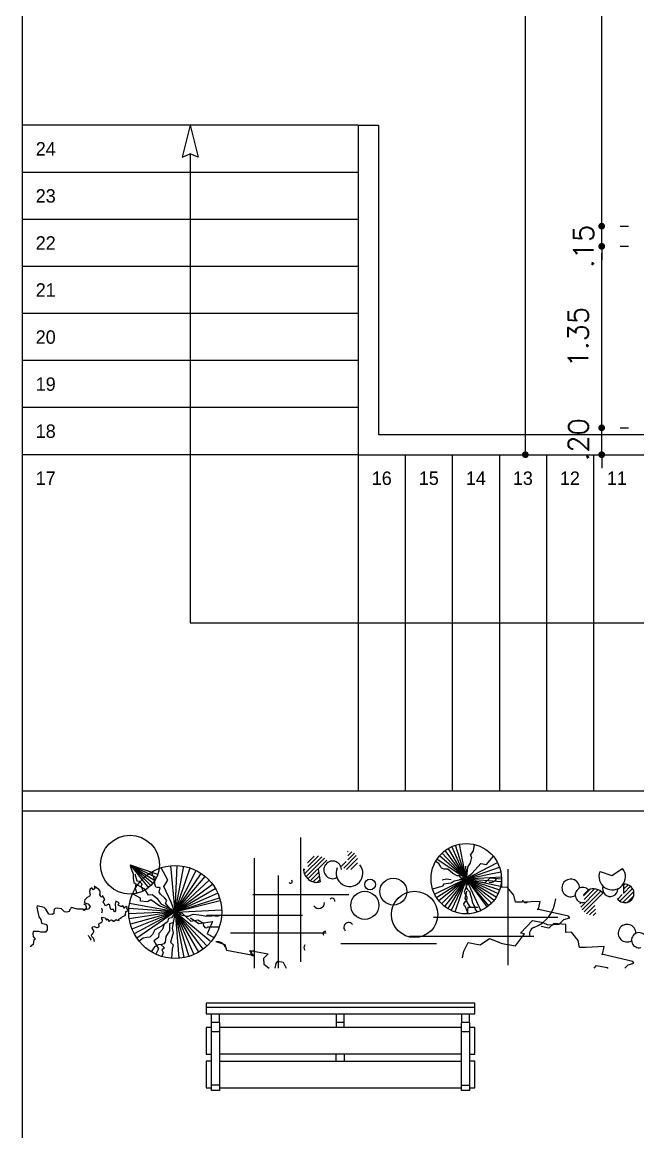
# Model space of a CAD drawing. Header units: millimetres. Extents: x 387 to 811, y 539 to 827.
# Drawn here: x 497.95 to 502.53, y 778.12 to 786.38 of the extents above; entities that cross this region are included whole.
import ezdxf
from ezdxf.enums import TextEntityAlignment as Align

# ---------------------------------------------------------------- set-up
doc = ezdxf.new("R2010")
doc.units = ezdxf.units.MM
for name, color, linetype in [('LINHA FINA', 8, 'Continuous'), ('MOBILIARIO', 3, 'Continuous'), ('SIMBOLOS', 4, 'Continuous'), ('TEXTO', 4, 'Continuous'), ('vegetação', 112, 'Continuous')]:
    doc.layers.add(name, color=color, linetype=linetype)
doc.styles.add('ROMANS', font='romans')
doc.dimstyles.new('Cotas_trabalho', dxfattribs={"dimtxt": 0.15, "dimasz": 0.05, "dimexe": 0.2, "dimexo": 0.2, "dimgap": 0.1, "dimtad": 1, "dimzin": 4, "dimdsep": 46, "dimtxsty": 'ROMANS', "dimblk": 'DOT', "dimcen": 0.5, "dimclrd": 256, "dimclre": 256, "dimclrt": 256, "dimadec": 0, "dimazin": 0, "dimtfac": 0.666667, "dimtmove": 2, "dimatfit": 0, "dimldrblk": 'DOT', "dimfxl": 1, "dimtolj": 1, "dimtzin": 4, "dimarcsym": 0})

# ---------------------------------------------------------------- blocks, each defined once
blk = doc.blocks.new('*X27')
at = {"color": 0}
for p, q in [((50.046, 9.5), (50.248, 9.702)), ((50.07, 9.479), (50.269, 9.678)), ((50.121, 9.71), (50.15, 9.739)), ((50.127, 9.671), (50.19, 9.734)), ((50.133, 9.632), (50.222, 9.721)), ((49.714, 9.482), (49.831, 9.6)), ((49.715, 9.528), (49.785, 9.599)), ((49.727, 9.45), (49.863, 9.586)), ((49.838, 9.516), (49.887, 9.565)), ((50.099, 9.463), (50.285, 9.649)), ((50.135, 9.454), (50.248, 9.567)), ((50.28, 9.599), (50.294, 9.613)), ((49.748, 9.426), (49.819, 9.498)), ((49.776, 9.41), (49.82, 9.454)), ((50.182, 9.456), (50.254, 9.528)), ((49.816, 9.404), (49.821, 9.41))]:
    blk.add_line(p, q, dxfattribs=at)
blk = doc.blocks.new('banco de praça')
at = {"layer": 'MOBILIARIO'}
for p, q in [((1036.5472, 73.7369), (1036.5472, 73.8169)), ((1036.5472, 73.8169), (1038.5472, 73.8169)), ((1038.5472, 73.8169), (1038.5472, 73.7369)), ((1038.5472, 73.7869), (1036.5472, 73.7869)), ((1038.5472, 73.7369), (1036.5472, 73.7369)), ((1036.5872, 73.6769), (1036.5872, 73.7344)), ((1036.6472, 73.7344), (1036.6472, 73.6769)), ((1037.5197, 73.6394), (1037.5197, 73.7344)), ((1037.5797, 73.7344), (1037.5797, 73.6369)), ((1038.4472, 73.6769), (1038.4472, 73.7344)), ((1038.5072, 73.6769), (1038.5072, 73.7344)), ((1036.5472, 73.4369), (1036.5472, 73.6369)), ((1036.5472, 73.6369), (1036.5847, 73.6369)), ((1036.6472, 73.6769), (1036.5872, 73.6769)), ((1036.5872, 73.6744), (1036.5872, 73.1669)), ((1036.6472, 73.1669), (1036.6472, 73.6744)), ((1036.6497, 73.6369), (1038.4472, 73.6369)), ((1037.5797, 73.6769), (1037.5197, 73.6769)), ((1038.5072, 73.6769), (1038.4472, 73.6769)), ((1038.4472, 73.6744), (1038.4472, 73.1669)), ((1038.5072, 73.1669), (1038.5072, 73.6744)), ((1038.5097, 73.6369), (1038.5472, 73.6369)), ((1038.5472, 73.6369), (1038.5472, 73.4369)), ((1036.6472, 73.6069), (1036.5872, 73.6069)), ((1038.5072, 73.6069), (1038.4472, 73.6069)), ((1036.5847, 73.4369), (1036.5472, 73.4369)), ((1036.5472, 73.1869), (1036.5472, 73.3869)), ((1036.5472, 73.3869), (1036.5847, 73.3869)), ((1036.6497, 73.4369), (1038.4472, 73.4369)), ((1038.4472, 73.3869), (1036.6497, 73.3869)), ((1037.5197, 73.4344), (1037.5197, 73.3894)), ((1037.5797, 73.3869), (1037.5797, 73.4369)), ((1038.5472, 73.4369), (1038.5097, 73.4369)), ((1038.5097, 73.3869), (1038.5472, 73.3869)), ((1038.5472, 73.3869), (1038.5472, 73.1869)), ((1036.5847, 73.1869), (1036.5472, 73.1869)), ((1036.6472, 73.2069), (1036.5872, 73.2069)), ((1036.5872, 73.1669), (1036.6472, 73.1669)), ((1038.4447, 73.1869), (1036.6497, 73.1869)), ((1038.4472, 73.2069), (1038.5072, 73.2069)), ((1038.4472, 73.1669), (1038.5072, 73.1669)), ((1038.5472, 73.1869), (1038.5097, 73.1869))]:
    blk.add_line(p, q, dxfattribs=at)
blk = doc.blocks.new('_DOT')
at = {"color": 0, "linetype": 'ByBlock'}
blk.add_line((-0.5, 0), (-1, 0), dxfattribs=at)
at = {"color": 0, "linetype": 'ByBlock', "const_width": 0.5}
blk.add_lwpolyline([(-0.25, 0, 1), (0.25, 0, 1)], format="xyb", close=True, dxfattribs=at)
blk = doc.blocks.new('*D69')
at = {"lineweight": -2}
blk.add_line((501.6905, 783.2101), (501.6905, 798.1101), dxfattribs=at)
at = {"layer": 'Defpoints', "color": 0}
for p in [(501.6905, 798.1601, 54), (501.6905, 798.1601), (501.6905, 783.1601, 54)]:
    blk.add_point(p, dxfattribs=at)
at = {"lineweight": -2, "xscale": 0.05, "yscale": 0.05, "zscale": 0.05}
for p, rotation in [((501.6905, 798.1601), 90), ((501.6905, 783.1601), 270)]:
    blk.add_blockref('_DOT', p, dxfattribs=dict(at, rotation=rotation))
at = {"insert": (501.5155, 790.6601), "char_height": 0.15, "attachment_point": 5, "rotation": 90, "style": 'ROMANS'}
blk.add_mtext('\\A1;15.00', dxfattribs=at)
blk = doc.blocks.new('*D70')
at = {"lineweight": -2}
for p, q in [((502.2586, 783.4101), (502.2586, 783.4601)), ((502.2586, 783.1601), (502.2586, 783.3601)), ((502.3971, 783.3601), (502.4586, 783.3601)), ((502.3971, 783.1601), (502.4586, 783.1601)), ((502.2586, 783.1101), (502.2586, 783.0601))]:
    blk.add_line(p, q, dxfattribs=at)
at = {"layer": 'Defpoints', "color": 0}
for p in [(502.1971, 783.3601, 54), (502.2586, 783.3601), (502.1971, 783.1601, 54)]:
    blk.add_point(p, dxfattribs=at)
at = {"lineweight": -2, "xscale": 0.05, "yscale": 0.05, "zscale": 0.05}
for p, rotation in [((502.2586, 783.3601), 270), ((502.2586, 783.1601), 90)]:
    blk.add_blockref('_DOT', p, dxfattribs=dict(at, rotation=rotation))
at = {"insert": (502.0862, 783.2709), "char_height": 0.15, "attachment_point": 5, "rotation": 90, "style": 'ROMANS'}
blk.add_mtext('\\A1;.20', dxfattribs=at)
blk = doc.blocks.new('*D71')
at = {"lineweight": -2}
for p, q in [((502.3971, 784.7101), (502.4586, 784.7101)), ((502.2586, 783.4101), (502.2586, 784.6601)), ((502.3971, 783.3601), (502.4586, 783.3601))]:
    blk.add_line(p, q, dxfattribs=at)
at = {"layer": 'Defpoints', "color": 0}
for p in [(502.1971, 784.7101, 54), (502.2586, 784.7101), (502.1971, 783.3601, 54)]:
    blk.add_point(p, dxfattribs=at)
at = {"lineweight": -2, "xscale": 0.05, "yscale": 0.05, "zscale": 0.05}
for p, rotation in [((502.2586, 784.7101), 90), ((502.2586, 783.3601), 270)]:
    blk.add_blockref('_DOT', p, dxfattribs=dict(at, rotation=rotation))
at = {"insert": (502.0836, 784.0351), "char_height": 0.15, "attachment_point": 5, "rotation": 90, "style": 'ROMANS'}
blk.add_mtext('\\A1;1.35', dxfattribs=at)
blk = doc.blocks.new('*D72')
at = {"lineweight": -2}
for p, q in [((502.3971, 796.4288), (502.4586, 796.4288)), ((502.2586, 784.9101), (502.2586, 796.3788)), ((502.3971, 784.8601), (502.4586, 784.8601))]:
    blk.add_line(p, q, dxfattribs=at)
at = {"layer": 'Defpoints', "color": 0}
for p in [(502.1971, 796.4288, 54), (502.2586, 796.4288), (502.1971, 784.8601, 54)]:
    blk.add_point(p, dxfattribs=at)
at = {"lineweight": -2, "xscale": 0.05, "yscale": 0.05, "zscale": 0.05}
for p, rotation in [((502.2586, 796.4288), 90), ((502.2586, 784.8601), 270)]:
    blk.add_blockref('_DOT', p, dxfattribs=dict(at, rotation=rotation))
at = {"insert": (502.0836, 790.6444), "char_height": 0.15, "attachment_point": 5, "rotation": 90, "style": 'ROMANS'}
blk.add_mtext('\\A1;11.57', dxfattribs=at)
blk = doc.blocks.new('*D76')
at = {"lineweight": -2}
for p, q in [((502.2586, 784.9101), (502.2586, 784.9601)), ((502.2586, 784.7101), (502.2586, 784.8601)), ((502.2586, 784.6601), (502.2586, 784.6101))]:
    blk.add_line(p, q, dxfattribs=at)
at = {"layer": 'Defpoints', "color": 0}
for p in [(502.2586, 784.8601, 54), (502.2586, 784.8601), (502.2586, 784.7101, 54)]:
    blk.add_point(p, dxfattribs=at)
at = {"lineweight": -2, "xscale": 0.05, "yscale": 0.05, "zscale": 0.05}
for p, rotation in [((502.2586, 784.8601), 270), ((502.2586, 784.7101), 90)]:
    blk.add_blockref('_DOT', p, dxfattribs=dict(at, rotation=rotation))
at = {"insert": (502.1226, 784.7101), "char_height": 0.15, "attachment_point": 5, "rotation": 90, "style": 'ROMANS'}
blk.add_mtext('\\A1;.15', dxfattribs=at)

msp = doc.modelspace()

# ---------------------------------------------------------------- linework, layer by layer
at = {"layer": 'LINHA FINA'}
for p, q in [((500.4471, 785.6101, 128.4735), (497.9471, 785.6101, 128.4735)), ((500.4471, 785.6101, 128.4735), (497.9471, 785.6101, 128.4735)), ((500.4471, 785.2601, 128.4735), (497.9471, 785.2601, 128.4735)), ((500.4471, 784.9101, 128.4735), (497.9471, 784.9101, 128.4735)), ((500.4471, 784.5601, 128.4735), (497.9471, 784.5601, 128.4735)), ((500.4471, 784.2101, 128.4735), (497.9471, 784.2101, 128.4735)), ((500.4471, 783.8601, 128.4735), (497.9471, 783.8601, 128.4735)), ((500.4471, 783.5101, 128.4735), (497.9471, 783.5101, 128.4735)), ((500.4471, 783.1601, 128.4735), (497.9471, 783.1601, 128.4735)), ((500.4471, 783.1601, 128.4735), (500.4471, 780.6601, 128.4735)), ((500.7971, 783.1601, 128.4735), (500.7971, 780.6601, 128.4735)), ((501.1471, 783.1601, 128.4735), (501.1471, 780.6601, 128.4735)), ((501.4971, 783.1601, 128.4735), (501.4971, 780.6601, 128.4735)), ((501.8471, 783.1601, 128.4735), (501.8471, 780.6601, 128.4735)), ((502.1971, 783.1601, 128.4735), (502.1971, 780.6601, 128.4735))]:
    msp.add_line(p, q, dxfattribs=at)
at = {"layer": 'MOBILIARIO'}
for p, q in [((497.9471, 803.2986, 128.4735), (497.9471, 754.633, 128.4735)), ((500.4471, 785.6101, 128.4735), (500.4471, 783.1601, 128.4735)), ((500.4471, 785.6101, 128.4735), (500.5971, 785.6101, 128.4735)), ((500.5971, 785.6101, 128.4735), (500.5971, 783.3101, 128.4735)), ((500.5971, 783.3101, 128.4735), (502.9471, 783.3101, 128.4735)), ((500.4471, 783.1601, 128.4735), (502.9471, 783.1601, 128.4735)), ((497.9471, 780.6601, 128.4735), (502.8971, 780.6601, 128.4735)), ((497.9471, 780.5101, 128.4735), (502.7471, 780.5101, 128.4735))]:
    msp.add_line(p, q, dxfattribs=at)
at = {"layer": 'SIMBOLOS', "elevation": 128.4735}
for points in [[(499.1971, 785.6101), (499.1376, 785.3724), (499.1971, 785.3974)], [(499.1971, 785.6101), (499.2565, 785.3724), (499.1971, 785.3974)]]:
    msp.add_lwpolyline(points, dxfattribs=at)
at = {"layer": 'TEXTO'}
for p, q in [((499.1971, 785.3974, 128.4735), (499.1971, 781.9101, 128.4735)), ((499.1971, 781.9101, 128.4735), (504.1435, 781.9101, 128.4735))]:
    msp.add_line(p, q, dxfattribs=at)
at = {"layer": 'vegetação'}
for p, q in [((500.0196, 779.3878, 128.4735), (500.0196, 780.3136, 128.4735)), ((501.2507, 780.0061, 128.4735), (501.1439, 780.2451, 128.4735)), ((501.2507, 780.0061, 128.4735), (501.1713, 780.2555, 128.4735)), ((501.2507, 780.0061, 128.4735), (501.1998, 780.2628, 128.4735)), ((501.2507, 780.0061, 128.4735), (501.0508, 780.1751, 128.4735)), ((501.2507, 780.0061, 128.4735), (501.071, 780.1964, 128.4735)), ((501.2507, 780.0061, 128.4735), (501.0934, 780.2153, 128.4735)), ((501.2507, 780.0061, 128.4735), (501.1178, 780.2316, 128.4735)), ((498.7496, 780.1098, 128.4735), (498.9466, 780.0142, 128.4735)), ((498.7496, 780.1098, 128.4735), (498.9537, 780.0389, 128.4735)), ((498.7496, 780.1098, 128.4735), (498.9204, 779.9728, 128.4735)), ((498.7496, 780.1098, 128.4735), (498.9346, 779.9927, 128.4735)), ((498.7496, 780.1098, 128.4735), (498.8856, 779.9382, 128.4735)), ((498.7496, 780.1098, 128.4735), (498.9039, 779.9545, 128.4735)), ((499.0856, 779.7586, 128.4735), (499.0531, 780.1028, 128.4735)), ((499.0856, 779.7586, 128.4735), (499.1013, 780.104, 128.4735)), ((499.0856, 779.7586, 128.4735), (499.1492, 780.0984, 128.4735)), ((499.0856, 779.7586, 128.4735), (499.1959, 780.0862, 128.4735)), ((499.675, 779.3407, 128.4735), (499.675, 780.1593, 128.4735)), ((501.2507, 780.0061, 128.4735), (501.0331, 780.1516, 128.4735)), ((501.2523, 780.0096, 128.4735), (501.2489, 780.0982, 128.4735)), ((501.2507, 780.0061, 128.4735), (501.4834, 780.1258, 128.4735)), ((501.2507, 780.0061, 128.4735), (501.4978, 780.0923, 128.4735)), ((502.3329, 780.0295, 128.4735), (502.4143, 780.0831, 128.4735)), ((498.7861, 780.042, 128.4735), (498.7995, 779.991, 128.4735)), ((499.0856, 779.7586, 128.4735), (499.2404, 780.0677, 128.4735)), ((499.0856, 779.7586, 128.4735), (499.278, 780.0458, 128.4735)), ((499.0856, 779.7586, 128.4735), (499.3089, 780.0225, 128.4735)), ((499.8532, 779.3407, 128.4735), (499.8532, 780.0287, 128.4735)), ((500.1487, 780.0781, 128.4735), (500.1628, 779.9817, 128.4735)), ((501.2507, 780.0061, 128.4735), (501.0159, 779.8905, 128.4735)), ((501.2507, 780.0061, 128.4735), (501.0303, 779.8649, 128.4735)), ((501.2507, 780.0061, 128.4735), (501.0475, 779.8411, 128.4735)), ((501.2507, 780.0061, 128.4735), (501.0672, 779.8194, 128.4735)), ((501.1032, 780.0035, 128.4735), (501.072, 779.995, 128.4735)), ((501.2507, 780.0061, 128.4735), (501.0893, 779.8001, 128.4735)), ((501.1398, 779.9967, 128.4735), (501.1032, 780.0035, 128.4735)), ((501.2507, 780.0061, 128.4735), (501.1134, 779.7833, 128.4735)), ((501.2507, 780.0061, 128.4735), (501.1392, 779.7693, 128.4735)), ((501.2507, 780.0061, 128.4735), (501.1664, 779.7583, 128.4735)), ((501.2349, 780.0111, 128.4735), (501.1978, 779.9967, 128.4735)), ((501.2498, 779.9949, 128.4735), (501.2349, 780.0111, 128.4735)), ((501.2507, 780.0061, 128.4735), (501.5074, 780.057, 128.4735)), ((501.2507, 780.0061, 128.4735), (501.512, 780.0208, 128.4735)), ((501.2507, 780.0061, 128.4735), (501.5115, 779.9843, 128.4735)), ((501.2507, 780.0061, 128.4735), (501.4882, 779.8961, 128.4735)), ((501.2507, 780.0061, 128.4735), (501.499, 779.9234, 128.4735)), ((501.2507, 780.0061, 128.4735), (501.5067, 779.9517, 128.4735)), ((501.2507, 780.0061, 128.4735), (501.4744, 779.8702, 128.4735)), ((501.2507, 780.0061, 128.4735), (501.4053, 779.795, 128.4735)), ((501.2507, 780.0061, 128.4735), (501.4169, 779.804, 128.4735)), ((501.2507, 780.0061, 128.4735), (501.4385, 779.8238, 128.4735)), ((501.2507, 780.0061, 128.4735), (501.4577, 779.846, 128.4735)), ((501.5636, 779.3635, 128.4735), (501.5636, 780.0765, 128.4735)), ((502.2464, 780.0606, 128.4735), (502.3329, 780.0295, 128.4735)), ((498.7995, 779.991, 128.4735), (498.8169, 779.9876, 128.4735)), ((498.8169, 779.9876, 128.4735), (498.8403, 779.9643, 128.4735)), ((498.8403, 779.9643, 128.4735), (498.8294, 779.9532, 128.4735)), ((498.8294, 779.9532, 128.4735), (498.8464, 779.9134, 128.4735)), ((499.0856, 779.7586, 128.4735), (499.3371, 779.9958, 128.4735)), ((499.0856, 779.7586, 128.4735), (499.362, 779.9661, 128.4735)), ((499.0856, 779.7586, 128.4735), (499.3835, 779.9339, 128.4735)), ((502.16, 779.9223, 128.4735), (502.1232, 779.8852, 128.4735)), ((502.4243, 779.897, 128.4735), (502.4233, 779.9643, 128.4735)), ((498.8281, 779.8625, 128.4735), (498.7667, 779.8923, 128.4735)), ((498.8266, 779.8381, 128.4735), (498.8281, 779.8625, 128.4735)), ((498.8787, 779.8345, 128.4735), (498.8266, 779.8381, 128.4735)), ((498.903, 779.8485, 128.4735), (498.8787, 779.8345, 128.4735)), ((498.9717, 779.8016, 128.4735), (498.903, 779.8485, 128.4735)), ((499.0856, 779.7586, 128.4735), (499.4013, 779.8994, 128.4735)), ((499.0856, 779.7586, 128.4735), (499.4151, 779.8632, 128.4735)), ((499.0856, 779.7586, 128.4735), (499.4204, 779.8445, 128.4735)), ((500.3761, 779.8863, 128.4735), (499.6631, 779.8863, 128.4735)), ((501.2527, 779.9132, 128.4735), (501.2399, 779.859, 128.4735)), ((501.2399, 779.859, 128.4735), (501.2792, 779.7915, 128.4735)), ((499.0856, 779.7586, 128.4735), (498.7401, 779.745, 128.4735)), ((499.0856, 779.7586, 128.4735), (498.7407, 779.7838, 128.4735)), ((499.0856, 779.7586, 128.4735), (498.7438, 779.7064, 128.4735)), ((499.0856, 779.7586, 128.4735), (498.7457, 779.8222, 128.4735)), ((499.0856, 779.7586, 128.4735), (498.7518, 779.6685, 128.4735)), ((499.0856, 779.7586, 128.4735), (498.764, 779.6317, 128.4735)), ((499.0856, 779.7586, 128.4735), (498.7802, 779.5965, 128.4735)), ((499.0856, 779.7586, 128.4735), (498.8003, 779.5633, 128.4735)), ((499.0821, 779.7623, 128.4735), (498.9717, 779.8016, 128.4735)), ((499.0856, 779.7586, 128.4735), (499.112, 779.4139, 128.4735)), ((499.0856, 779.7586, 128.4735), (499.1505, 779.419, 128.4735)), ((499.0856, 779.7586, 128.4735), (499.1881, 779.4284, 128.4735)), ((499.0856, 779.7586, 128.4735), (499.259, 779.4595, 128.4735)), ((499.0856, 779.7586, 128.4735), (499.2914, 779.4808, 128.4735)), ((499.0856, 779.7586, 128.4735), (499.3212, 779.5056, 128.4735)), ((499.0856, 779.7586, 128.4735), (499.3456, 779.5428, 128.4735)), ((499.0856, 779.7586, 128.4735), (499.2244, 779.442, 128.4735)), ((501.2617, 779.793, 128.4735), (501.2566, 779.7496, 128.4735)), ((501.3371, 779.7915, 128.4735), (501.2617, 779.793, 128.4735)), ((499.0034, 779.6678, 128.4735), (498.9918, 779.6276, 128.4735)), ((499.0432, 779.6705, 128.4735), (499.0427, 779.618, 128.4735)), ((499.0703, 779.6809, 128.4735), (499.0432, 779.6705, 128.4735)), ((499.2004, 779.7154, 128.4735), (499.2607, 779.6732, 128.4735)), ((499.2607, 779.6732, 128.4735), (499.3627, 779.6881, 128.4735)), ((500.0315, 779.732, 128.4735), (499.3185, 779.732, 128.4735)), ((499.3627, 779.6881, 128.4735), (499.3238, 779.5963, 128.4735)), ((501.0071, 779.72, 128.4735), (501.9329, 779.72, 128.4735)), ((498.9647, 779.5986, 128.4735), (498.9621, 779.5681, 128.4735)), ((498.9918, 779.6276, 128.4735), (498.9647, 779.5986, 128.4735)), ((499.0427, 779.618, 128.4735), (499.0163, 779.5765, 128.4735)), ((499.3238, 779.5963, 128.4735), (499.3745, 779.5688, 128.4735)), ((500.2097, 779.6014, 128.4735), (499.4967, 779.6014, 128.4735)), ((498.9621, 779.5681, 128.4735), (498.9265, 779.5438, 128.4735)), ((498.9265, 779.5438, 128.4735), (498.9619, 779.4845, 128.4735)), ((498.958, 779.5131, 128.4735), (498.9306, 779.4997, 128.4735)), ((498.9866, 779.5171, 128.4735), (498.958, 779.5131, 128.4735)), ((498.9997, 779.5208, 128.4735), (498.9866, 779.5171, 128.4735)), ((499.0115, 779.5341, 128.4735), (498.9997, 779.5208, 128.4735)), ((499.0163, 779.5765, 128.4735), (499.0115, 779.5341, 128.4735)), ((501.0306, 779.5222, 128.4735), (500.3176, 779.5222, 128.4735)), ((500.8291, 779.5774, 128.4735), (501.7549, 779.5774, 128.4735)), ((498.9306, 779.4997, 128.4735), (498.9073, 779.4624, 128.4735)), ((498.9619, 779.4845, 128.4735), (498.9418, 779.4442, 128.4735))]:
    msp.add_line(p, q, dxfattribs=at)
at = {"layer": 'vegetação', "elevation": 128.4735}
for points in [[(501.2555, 780.0173), (501.2619, 780.0914), (501.2814, 780.1235), (501.2923, 780.1633), (501.2819, 780.18), (501.3059, 780.213), (501.3122, 780.2605)], [(501.256, 780.015), (501.294, 780.0484), (501.36, 780.1179), (501.4011, 780.112), (501.4525, 780.1728)], [(498.7502, 780.0997), (498.7738, 780.042), (498.7716, 780.0107), (498.7786, 779.9769), (498.7928, 779.9684), (498.7875, 779.9347), (498.801, 779.897)], [(499.0773, 779.7694), (499.055, 779.8324), (499.0021, 779.9476), (499.0296, 779.9951), (498.9803, 780.0879)], [(501.241, 780.0073), (501.2117, 780.0133), (501.2018, 780.0278), (501.1832, 780.0264), (501.1512, 780.0459), (501.1146, 780.0763), (501.0862, 780.0777), (501.0658, 780.0855), (501.0582, 780.1004), (501.0474, 780.1194), (501.0224, 780.1341)], [(499.0485, 779.783), (499.0132, 779.8248), (499.0231, 779.8446), (499.005, 779.8635), (498.976, 779.8906), (498.9662, 779.9048), (498.9724, 779.9377), (498.9669, 779.9418), (498.9514, 779.9416), (498.9424, 779.9433), (498.9344, 779.9665), (498.934, 779.9975), (498.9081, 780.0553)], [(501.2507, 780.0061), (501.1601, 779.9889), (501.1375, 779.9727), (501.0824, 779.9665), (501.0742, 779.9484), (501.0494, 779.9435), (501.0008, 779.9283)], [(501.2237, 779.4167), (501.2329, 779.4658), (501.2654, 779.5309), (501.3145, 779.5217), (501.3537, 779.5143), (501.4236, 779.5622), (501.518, 779.5242), (501.6161, 779.5059), (501.6836, 779.5949), (501.6542, 779.6004), (501.7431, 779.6956), (501.8215, 779.6809), (501.8589, 779.6637), (501.9411, 779.6687), (501.9528, 779.6767), (501.9779, 779.7024), (502.0208, 779.7147), (502.0128, 779.7264), (501.7792, 779.7803), (501.789, 779.7785), (501.8001, 779.8374), (501.667, 779.8318), (501.6161, 779.8312), (501.6057, 779.884), (501.5561, 779.9441), (501.515, 779.9416), (501.5162, 780.0024), (501.4261, 780.0091), (501.3893, 779.9753), (501.3304, 779.9864)], [(501.2487, 780.0041), (501.2586, 779.9661), (501.2355, 779.9051), (501.2562, 779.8716), (501.2517, 779.8354), (501.2404, 779.8332), (501.2313, 779.8196), (501.2335, 779.8083), (501.2412, 779.8051), (501.2661, 779.7448)], [(501.2514, 780.0023), (501.3588, 779.7678)], [(498.4805, 779.5385), (498.4821, 779.5416), (498.4821, 779.5432), (498.4821, 779.548), (498.4821, 779.5511), (498.4821, 779.5543), (498.4789, 779.5558), (498.4774, 779.5606), (498.4742, 779.5653), (498.471, 779.5684), (498.4679, 779.5732), (498.4647, 779.5795), (498.4616, 779.5842), (498.4616, 779.5889), (498.4695, 779.5968), (498.4695, 779.5984), (498.4726, 779.6), (498.4774, 779.6063), (498.4789, 779.6126), (498.4789, 779.6189), (498.4742, 779.6252), (498.4679, 779.6378), (498.4679, 779.6425), (498.4726, 779.6488), (498.4852, 779.6504), (498.501, 779.6441), (498.5042, 779.6441), (498.5199, 779.6488), (498.5199, 779.6551), (498.5184, 779.6614), (498.5168, 779.6662), (498.5199, 779.674), (498.5294, 779.6788), (498.542, 779.6851), (498.5452, 779.6945), (498.5436, 779.7008), (498.5405, 779.7087), (498.5405, 779.7198), (498.5641, 779.715), (498.5736, 779.6977), (498.5736, 779.6977), (498.5752, 779.6977), (498.5767, 779.7056), (498.5799, 779.7056), (498.5799, 779.7056), (498.583, 779.7056), (498.5878, 779.7024), (498.5878, 779.7008), (498.5894, 779.693), (498.5909, 779.6914), (498.5941, 779.6914), (498.5972, 779.6914), (498.602, 779.6945), (498.6036, 779.6977), (498.6114, 779.6993), (498.6319, 779.6882), (498.6319, 779.6882), (498.6288, 779.6914), (498.6461, 779.7024), (498.6493, 779.7008), (498.6556, 779.6977), (498.6682, 779.6961), (498.6666, 779.6977), (498.6666, 779.704), (498.6714, 779.7087), (498.6808, 779.7134), (498.6824, 779.7119), (498.684, 779.7166), (498.7014, 779.7276), (498.7187, 779.7355), (498.7124, 779.7418), (498.7171, 779.7513), (498.7187, 779.7576), (498.7219, 779.7639), (498.7266, 779.7655), (498.7297, 779.767), (498.7376, 779.767), (498.7361, 779.7718), (498.7329, 779.7733), (498.7297, 779.7781), (498.7266, 779.7828), (498.7282, 779.7891), (498.7282, 779.7954), (498.7203, 779.7986), (498.714, 779.7938), (498.7108, 779.7907), (498.7061, 779.7859), (498.7029, 779.7875), (498.7061, 779.7923), (498.695, 779.8049), (498.6935, 779.8049), (498.6872, 779.8001), (498.6808, 779.8001), (498.6619, 779.808), (498.6698, 779.8254), (498.6446, 779.8395), (498.6398, 779.8175), (498.6414, 779.7875), (498.6414, 779.7655), (498.6351, 779.7607), (498.6319, 779.7623), (498.6272, 779.7765), (498.6225, 779.7781), (498.6099, 779.7781), (498.6067, 779.7781), (498.602, 779.7907), (498.602, 779.7954), (498.5988, 779.808), (498.5894, 779.8175), (498.583, 779.8127), (498.5704, 779.8064), (498.5673, 779.8017), (498.5547, 779.8254), (498.5499, 779.8348), (498.5562, 779.8427), (498.561, 779.8506), (498.5452, 779.8821), (498.5436, 779.8711), (498.5357, 779.8695), (498.5294, 779.8774), (498.5247, 779.8852), (498.5278, 779.8931), (498.5263, 779.9136), (498.5184, 779.9262), (498.4837, 779.9514), (498.4868, 779.9341), (498.4758, 779.9231), (498.4663, 779.9373), (498.4521, 779.9294), (498.449, 779.9105), (498.4521, 779.8868), (498.4474, 779.8758), (498.4316, 779.8663), (498.4127, 779.849), (498.408, 779.8285), (498.4285, 779.8222), (498.4379, 779.819), (498.4521, 779.7986), (498.4427, 779.7828), (498.4269, 779.7765), (498.3985, 779.7796), (498.3591, 779.7796), (498.3117, 779.7923), (498.3054, 779.7828), (498.3023, 779.7781), (498.2975, 779.7623), (498.2802, 779.756), (498.2613, 779.7607), (498.2549, 779.767), (498.2392, 779.7812), (498.2076, 779.7875), (498.1934, 779.7844), (498.1855, 779.7781), (498.1824, 779.7607), (498.1824, 779.7481), (498.1713, 779.7387), (498.1461, 779.7434), (498.1382, 779.7544), (498.124, 779.7796), (498.1098, 779.7923), (498.0593, 779.8049), (498.0562, 779.7938), (498.072, 779.7229), (498.0846, 779.7024), (498.0909, 779.6756), (498.1098, 779.6693), (498.1272, 779.6646), (498.1319, 779.652), (498.1319, 779.6252), (498.1193, 779.6094), (498.0846, 779.6078), (498.0704, 779.6141), (498.0278, 779.6126), (498.0262, 779.5952), (498.0278, 779.5763), (498.0436, 779.5574), (498.0325, 779.548), (498.0294, 779.5164), (498.0073, 779.4991)], [(499.0743, 779.77), (498.9865, 779.8143), (498.9567, 779.8539), (498.9133, 779.8868), (498.8876, 779.8824), (498.859, 779.928), (498.8039, 779.959)], [(501.2505, 779.9833), (501.2473, 779.9639), (501.2527, 779.9367), (501.2568, 779.9281), (501.2771, 779.9087), (501.2806, 779.8906), (501.2887, 779.8616), (501.2941, 779.8344), (501.3067, 779.8064), (501.3126, 779.8005), (501.3171, 779.7779), (501.3337, 779.7579)], [(498.4011, 779.7724), (498.4232, 779.7819)], [(499.0856, 779.7586), (499.0622, 779.6391), (499.071, 779.6034), (499.0515, 779.5328), (499.0697, 779.5139), (499.0635, 779.481), (499.0582, 779.414)], [(499.087, 779.7552), (499.1385, 779.7487), (499.2019, 779.6904), (499.2532, 779.6993), (499.2953, 779.676), (499.2925, 779.661), (499.3047, 779.6433), (499.3197, 779.6404), (499.3274, 779.6483), (499.4135, 779.6491)], [(499.0906, 779.7577), (499.4309, 779.7741)], [(499.0793, 779.7474), (499.0576, 779.7143), (499.035, 779.7092), (499.0275, 779.6859), (498.9878, 779.6562), (498.9327, 779.6262), (498.9169, 779.592), (498.8975, 779.5709), (498.8754, 779.5688), (498.8468, 779.5649), (498.8165, 779.5415)], [(499.1134, 779.7472), (499.1357, 779.7337), (499.1716, 779.727), (499.1841, 779.7278), (499.218, 779.7431), (499.242, 779.7386), (499.2815, 779.7343), (499.3174, 779.7276), (499.358, 779.7292), (499.3681, 779.7335), (499.3981, 779.7279), (499.4307, 779.7385)], [(502.4295, 779.3402), (502.4546, 779.366), (502.4975, 779.3783), (502.4895, 779.39), (502.2559, 779.4439), (502.2657, 779.4421), (502.2768, 779.501), (502.1437, 779.4954), (502.0928, 779.4948), (502.0824, 779.5476), (502.0328, 779.6077), (501.9917, 779.6052), (501.9929, 779.666), (501.9028, 779.6727), (501.866, 779.6389), (501.8071, 779.6499)], [(498.4564, 779.5486), (498.4595, 779.5533), (498.4548, 779.5612), (498.45, 779.5675), (498.4422, 779.577), (498.4406, 779.5833)], [(498.979, 779.516), (499.0066, 779.4916), (498.9853, 779.4771), (498.9969, 779.4563), (498.9854, 779.4277)], [(499.3889, 779.5392), (499.4558, 779.5165), (499.4681, 779.4736), (499.6645, 779.4368), (499.6406, 779.4718), (499.7781, 779.446), (499.7413, 779.4123), (499.7437, 779.3712), (499.784, 779.3407)], [(499.8295, 779.3407), (499.8358, 779.3743), (499.8493, 779.3921), (499.8886, 779.3847), (499.9107, 779.3399)], [(502.2025, 779.3407), (502.2198, 779.3592), (502.2982, 779.3445), (502.3065, 779.3407)]]:
    msp.add_lwpolyline(points, dxfattribs=at)
at = {"layer": 'vegetação'}
for centre, radius in [((498.7496, 780.1098, 128.4735), 0.219), ((501.2507, 780.0061, 128.4735), 0.2617), ((499.0856, 779.7586, 128.4735), 0.3457), ((500.5354, 779.9631, 128.4735), 0.0399), ((500.7085, 779.9103, 128.4735), 0.1003), ((500.4961, 779.8079, 128.4735), 0.1043), ((500.8669, 779.7406, 128.4735), 0.1723)]:
    msp.add_circle(centre, radius, dxfattribs=at)
for centre, radius, start, end in [((500.1394, 780.0778, 128.4735), 0.0989, 179.2859, 283.69185), ((500.257, 780.0719, 128.4735), 0.0656, 2.74836, 299.11537), ((500.3824, 780.0468, 128.4735), 0.0989, 156.58762, 38.69185), ((502.3371, 780.0213, 128.4735), 0.0989, 156.58762, 38.69185), ((501.4352, 780.0272, 128.4735), 0.0484, 251.88523, 329.2724), ((502.0283, 779.9373, 128.4735), 0.0656, 358.68626, 300.80527), ((499.9442, 779.9849, 128.4735), 0.0129, 211.8293, 45.42261), ((502.118, 779.885, 128.4735), 0.0562, 41.58762, 283.69185), ((502.1945, 779.8321, 128.4735), 0.0989, 41.58762, 111.48085), ((502.3216, 779.9296, 128.4735), 0.0562, 156.58762, 1.64784), ((502.4307, 779.8964, 128.4735), 0.0683, 214.07122, 96.17544), ((500.2537, 779.8403, 128.4735), 0.02, 348.50136, 135.76148), ((501.6939, 779.8525, 128.4735), 0.0243, 190.43435, 303.11822), ((501.6675, 779.8766, 128.4735), 0.2496, 290.10385, 355.4803), ((498.4046, 779.7936, 128.4735), 0.0214, 277.67793, 86.5677), ((498.5127, 779.7689, 128.4735), 0.0308, 326.99166, 33.00834), ((500.1534, 779.8295, 128.4735), 0.044, 214.96721, 358.3931), ((500.3756, 779.6445, 128.4735), 0.0353, 36.54373, 225.21646), ((502.447, 779.6008, 128.4735), 0.0656, 358.68626, 300.80527), ((500.2022, 779.5964, 128.4735), 0.0167, 73.19618, 219.35927), ((501.77, 779.5966, 128.4735), 0.0486, 110.10385, 202.02252), ((502.5367, 779.5485, 128.4735), 0.0562, 41.58762, 283.69185), ((499.3983, 779.4706, 128.4735), 0.0665, 21.93925, 99.53724), ((500.0765, 779.4945, 128.4735), 0.0328, 141.53858, 218.46142), ((499.6644, 779.451, 128.4735), 0.0166, 59.08265, 287.48115)]:
    msp.add_arc(centre, radius, start, end, dxfattribs=at)

# ---------------------------------------------------------------- block references
at = {"layer": 'vegetação', "xscale": 0.6914459573085878, "yscale": 0.6914459573085878, "zscale": 0.691445957308602, "rotation": 180}
for p in [(534.8166, 786.7128, 128.4735), (536.8717, 786.4672, 128.4735)]:
    msp.add_blockref('*X27', p, dxfattribs=at)
at = {"layer": 'vegetação', "xscale": -1}
msp.add_blockref('banco de praça', (1537.8623, 705.263, 128.4735), dxfattribs=at)

# ---------------------------------------------------------------- texts
at = {"layer": 'TEXTO'}
for s, p in [('24', (498.1221, 785.4351, 128.4735)), ('23', (498.1221, 785.0851, 128.4735)), ('22', (498.1221, 784.7351, 128.4735)), ('21', (498.1221, 784.3851, 128.4735)), ('20', (498.1221, 784.0351, 128.4735)), ('19', (498.1221, 783.6851, 128.4735)), ('18', (498.1221, 783.3351, 128.4735)), ('17', (498.1221, 782.9851, 128.4735)), ('16', (500.6221, 782.9851, 128.4735)), ('15', (500.9721, 782.9851, 128.4735)), ('14', (501.3221, 782.9851, 128.4735)), ('13', (501.6721, 782.9851, 128.4735)), ('12', (502.0221, 782.9851, 128.4735)), ('11', (502.3721, 782.9851, 128.4735))]:
    msp.add_text(s, height=0.1, dxfattribs=at).set_placement(p, align=Align.MIDDLE_CENTER)

# ---------------------------------------------------------------- dimensions: what is measured, and where the dimension line sits
for base, p1, p2, picture, middle in [((501.6905, 798.1601), (501.6905, 783.1601, 54), (501.6905, 798.1601, 54), '*D69', (501.5155, 790.6601)), ((502.2586, 796.4288), (502.1971, 784.8601, 54), (502.1971, 796.4288, 54), '*D72', (502.0836, 790.6444)), ((502.2586, 784.7101), (502.1971, 783.3601, 54), (502.1971, 784.7101, 54), '*D71', (502.0836, 784.0351))]:
    dim = msp.add_linear_dim(base=base, p1=p1, p2=p2, angle=90, dimstyle='Cotas_trabalho')
    dim.commit()
    dim.dimension.update_dxf_attribs({"geometry": picture, "text_midpoint": middle})
for base, p1, p2, picture, middle in [((502.2586, 784.8601), (502.2586, 784.7101, 54), (502.2586, 784.8601, 54), '*D76', (502.1226, 784.7101)), ((502.2586, 783.3601), (502.1971, 783.1601, 54), (502.1971, 783.3601, 54), '*D70', (502.0862, 783.2709))]:
    dim = msp.add_linear_dim(base=base, p1=p1, p2=p2, angle=90, dimstyle='Cotas_trabalho')
    dim.commit()
    dim.dimension.update_dxf_attribs({"geometry": picture, "text_midpoint": middle, "dimtype": 160})

doc.saveas('drawing.dxf')
